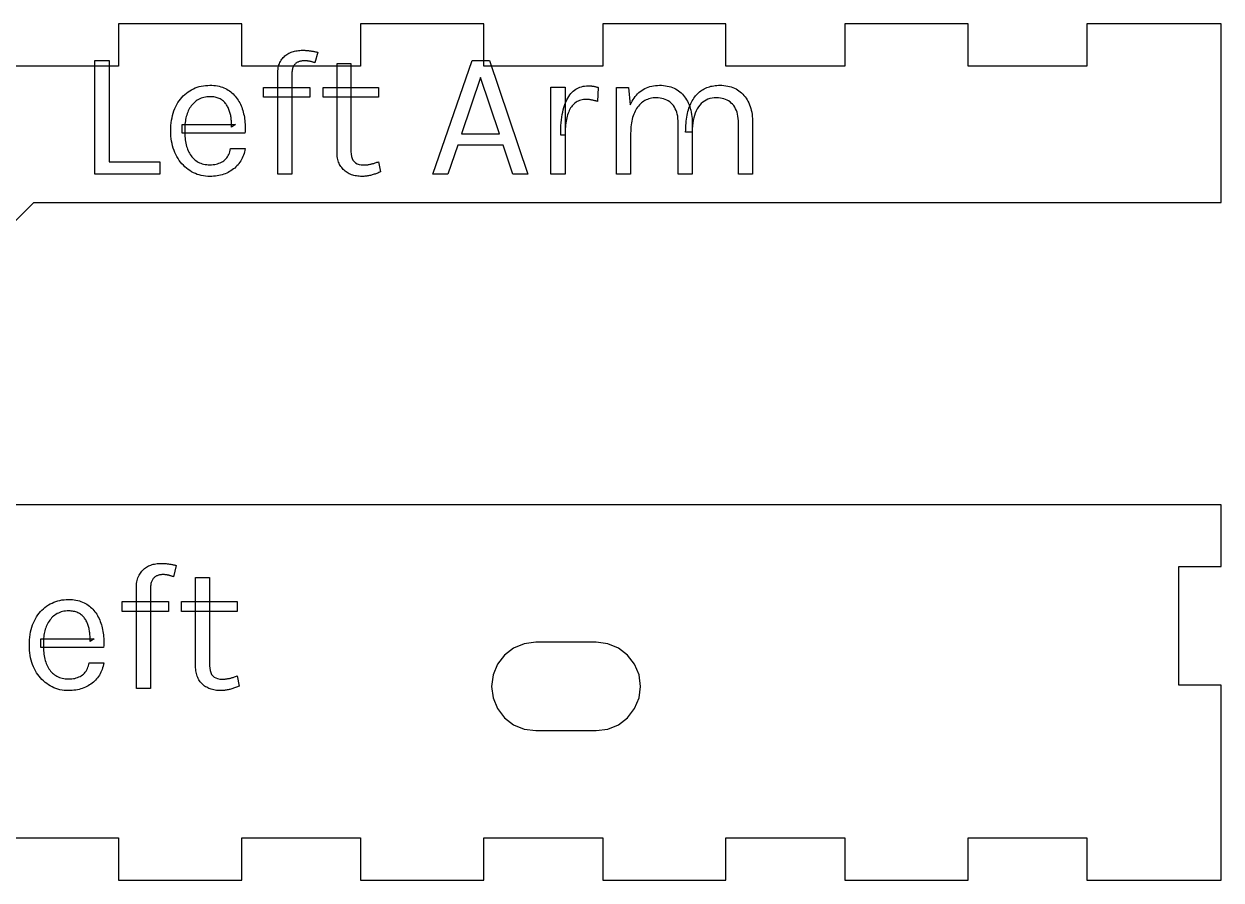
# Model space of a CAD drawing. Header units: millimetres. Extents: x 0 to 281, y 0 to 211.
# Drawn here: x 136.1 to 215.2, y 154.2 to 210.8 of the extents above; entities that cross this region are included whole.
import ezdxf

# ---------------------------------------------------------------- set-up
doc = ezdxf.new("R2010")
doc.units = ezdxf.units.MM
doc.layers.add('CUT', color=1, linetype='Continuous')
doc.layers.add('ENGRAVE', color=5, linetype='Continuous')

msp = doc.modelspace()

# ---------------------------------------------------------------- linework, layer by layer
at = {"layer": 'CUT'}
for p, q in [((150.475, 210.788), (142.325, 210.788)), ((142.325, 210.788), (142.325, 207.988)), ((150.475, 207.988), (150.475, 210.788)), ((166.475, 210.788), (158.325, 210.788)), ((158.325, 210.788), (158.325, 207.988)), ((166.475, 207.988), (166.475, 210.788)), ((182.475, 210.788), (174.325, 210.788)), ((174.325, 210.788), (174.325, 207.988)), ((182.475, 207.988), (182.475, 210.788)), ((198.475, 210.788), (190.325, 210.788)), ((190.325, 210.788), (190.325, 207.988)), ((198.475, 207.988), (198.475, 210.788)), ((212.4, 210.788), (206.325, 210.788)), ((206.325, 210.788), (206.325, 207.988)), ((215.2, 210.788), (212.4, 210.788)), ((215.2, 201.988), (215.2, 210.788)), ((142.325, 207.988), (134.475, 207.988)), ((158.325, 207.988), (150.475, 207.988)), ((174.325, 207.988), (166.475, 207.988)), ((190.325, 207.988), (182.475, 207.988)), ((206.325, 207.988), (198.475, 207.988)), ((215.2, 198.988), (215.2, 201.988)), ((123.291, 185.564), (136.713, 198.988)), ((136.713, 198.988), (215.2, 198.988)), ((212.4, 179), (112.4, 179)), ((215.2, 179), (212.4, 179)), ((215.2, 174.925), (215.2, 179)), ((212.4, 167.075), (212.4, 174.925)), ((212.4, 174.925), (215.2, 174.925)), ((215.2, 167.075), (212.4, 167.075)), ((215.2, 157), (215.2, 167.075)), ((134.475, 157), (142.325, 157)), ((142.325, 157), (142.325, 154.2)), ((150.475, 154.2), (150.475, 157)), ((150.475, 157), (158.325, 157)), ((158.325, 157), (158.325, 154.2)), ((166.475, 154.2), (166.475, 157)), ((166.475, 157), (174.325, 157)), ((174.325, 157), (174.325, 154.2)), ((182.475, 154.2), (182.475, 157)), ((182.475, 157), (190.325, 157)), ((190.325, 157), (190.325, 154.2)), ((198.475, 154.2), (198.475, 157)), ((198.475, 157), (206.325, 157)), ((206.325, 157), (206.325, 154.2)), ((215.2, 154.2), (215.2, 157)), ((142.325, 154.2), (150.475, 154.2)), ((158.325, 154.2), (166.475, 154.2)), ((174.325, 154.2), (182.475, 154.2)), ((190.325, 154.2), (198.475, 154.2)), ((206.325, 154.2), (212.4, 154.2)), ((212.4, 154.2), (215.2, 154.2))]:
    msp.add_line(p, q, dxfattribs=at)
msp.add_lwpolyline([(173.895, 164.075), (174.657, 164.175), (175.362, 164.467), (175.968, 164.932), (176.433, 165.538), (176.725, 166.243), (176.824, 167), (176.725, 167.757), (176.433, 168.462), (175.968, 169.068), (175.362, 169.533), (174.657, 169.825), (173.895, 169.925), (169.905, 169.925), (169.143, 169.825), (168.438, 169.533), (167.832, 169.068), (167.367, 168.462), (167.075, 167.757), (166.976, 167), (167.075, 166.243), (167.367, 165.538), (167.832, 164.932), (168.438, 164.467), (169.143, 164.175), (169.905, 164.075)], close=True, dxfattribs=at)
at = {"layer": 'ENGRAVE'}
for p, q in [((153.652, 208.884), (153.727, 208.915)), ((153.727, 208.915), (153.803, 208.942)), ((153.803, 208.942), (153.881, 208.967)), ((153.881, 208.967), (153.961, 208.988)), ((153.961, 208.988), (154.043, 209.005)), ((154.043, 209.005), (154.126, 209.02)), ((154.126, 209.02), (154.211, 209.031)), ((154.211, 209.031), (154.298, 209.04)), ((154.298, 209.04), (154.387, 209.045)), ((154.387, 209.045), (154.477, 209.046)), ((154.477, 209.046), (154.477, 209.046)), ((154.477, 209.046), (154.526, 209.045)), ((154.526, 209.045), (154.576, 209.045)), ((154.576, 209.045), (154.625, 209.044)), ((154.625, 209.044), (154.675, 209.041)), ((154.675, 209.041), (154.725, 209.038)), ((154.725, 209.038), (154.775, 209.034)), ((154.775, 209.034), (154.826, 209.03)), ((154.826, 209.03), (154.876, 209.025)), ((154.876, 209.025), (154.927, 209.019)), ((154.927, 209.019), (154.978, 209.013)), ((154.978, 209.013), (155.029, 209.005)), ((155.029, 209.005), (155.08, 208.998)), ((155.08, 208.998), (155.131, 208.989)), ((155.131, 208.989), (155.182, 208.98)), ((155.182, 208.98), (155.232, 208.971)), ((155.232, 208.971), (155.283, 208.961)), ((155.283, 208.961), (155.334, 208.949)), ((155.485, 208.912), (155.305, 208.218)), ((155.334, 208.949), (155.384, 208.937)), ((155.384, 208.937), (155.435, 208.925)), ((155.435, 208.925), (155.485, 208.912)), ((155.485, 208.912), (155.485, 208.912)), ((140.761, 208.363), (141.697, 208.363)), ((140.761, 200.854), (140.761, 208.363)), ((140.761, 208.363), (140.761, 208.363)), ((141.697, 208.363), (141.697, 201.67)), ((152.924, 208.08), (152.952, 208.162)), ((152.952, 208.162), (152.985, 208.239)), ((152.985, 208.239), (153.022, 208.313)), ((153.022, 208.313), (153.064, 208.383)), ((153.064, 208.383), (153.109, 208.449)), ((153.109, 208.449), (153.158, 208.511)), ((153.158, 208.511), (153.209, 208.57)), ((153.209, 208.57), (153.263, 208.625)), ((153.263, 208.625), (153.321, 208.678)), ((153.321, 208.678), (153.381, 208.725)), ((153.381, 208.725), (153.444, 208.77)), ((153.444, 208.77), (153.51, 208.812)), ((153.51, 208.812), (153.58, 208.849)), ((153.58, 208.849), (153.652, 208.884)), ((153.989, 208.133), (153.96, 208.102)), ((154.018, 208.162), (153.989, 208.133)), ((154.049, 208.188), (154.018, 208.162)), ((154.082, 208.212), (154.049, 208.188)), ((154.116, 208.233), (154.082, 208.212)), ((154.151, 208.253), (154.116, 208.233)), ((154.187, 208.27), (154.151, 208.253)), ((154.225, 208.285), (154.187, 208.27)), ((154.263, 208.298), (154.225, 208.285)), ((154.302, 208.309), (154.263, 208.298)), ((154.34, 208.319), (154.302, 208.309)), ((154.379, 208.328), (154.34, 208.319)), ((154.417, 208.335), (154.379, 208.328)), ((154.455, 208.341), (154.417, 208.335)), ((154.494, 208.345), (154.455, 208.341)), ((154.532, 208.349), (154.494, 208.345)), ((154.571, 208.351), (154.532, 208.349)), ((154.609, 208.352), (154.571, 208.351)), ((154.642, 208.351), (154.609, 208.352)), ((154.609, 208.352), (154.609, 208.352)), ((154.674, 208.35), (154.642, 208.351)), ((154.708, 208.349), (154.674, 208.35)), ((154.741, 208.346), (154.708, 208.349)), ((154.775, 208.344), (154.741, 208.346)), ((154.809, 208.34), (154.775, 208.344)), ((154.843, 208.335), (154.809, 208.34)), ((154.878, 208.331), (154.843, 208.335)), ((154.913, 208.325), (154.878, 208.331)), ((154.948, 208.318), (154.913, 208.325)), ((154.983, 208.311), (154.948, 208.318)), ((155.019, 208.303), (154.983, 208.311)), ((155.054, 208.295), (155.019, 208.303)), ((155.09, 208.286), (155.054, 208.295)), ((155.126, 208.276), (155.09, 208.286)), ((155.161, 208.266), (155.126, 208.276)), ((155.197, 208.255), (155.161, 208.266)), ((155.233, 208.243), (155.197, 208.255)), ((155.269, 208.231), (155.233, 208.243)), ((155.305, 208.218), (155.269, 208.231)), ((156.763, 202.33), (156.763, 208.173)), ((156.763, 208.173), (157.687, 208.173)), ((157.687, 208.173), (157.687, 202.354)), ((163.105, 200.854), (165.697, 208.363)), ((165.697, 208.363), (166.837, 208.363)), ((166.837, 208.363), (169.369, 200.854)), ((152.845, 207.478), (152.847, 207.59)), ((152.845, 200.854), (152.845, 207.478)), ((152.847, 207.59), (152.854, 207.698)), ((152.854, 207.698), (152.865, 207.801)), ((152.865, 207.801), (152.88, 207.901)), ((152.88, 207.901), (152.9, 207.995)), ((152.9, 207.995), (152.924, 208.08)), ((153.782, 207.539), (153.781, 207.466)), ((153.781, 207.466), (153.781, 207.466)), ((153.781, 207.466), (153.781, 200.854)), ((153.786, 207.608), (153.782, 207.539)), ((153.792, 207.673), (153.786, 207.608)), ((153.801, 207.736), (153.792, 207.673)), ((153.812, 207.794), (153.801, 207.736)), ((153.826, 207.85), (153.812, 207.794)), ((153.843, 207.901), (153.826, 207.85)), ((153.862, 207.95), (153.843, 207.901)), ((153.883, 207.995), (153.862, 207.95)), ((153.907, 208.033), (153.883, 207.995)), ((153.933, 208.068), (153.907, 208.033)), ((153.96, 208.102), (153.933, 208.068)), ((147.269, 206.502), (147.394, 206.556)), ((147.394, 206.556), (147.522, 206.603)), ((147.522, 206.603), (147.654, 206.643)), ((147.654, 206.643), (147.789, 206.676)), ((147.789, 206.676), (147.928, 206.701)), ((147.928, 206.701), (148.07, 206.719)), ((148.07, 206.719), (148.215, 206.73)), ((148.215, 206.73), (148.363, 206.734)), ((148.363, 206.734), (148.363, 206.734)), ((148.363, 206.734), (148.492, 206.731)), ((148.492, 206.731), (148.617, 206.723)), ((148.617, 206.723), (148.738, 206.71)), ((148.738, 206.71), (148.855, 206.692)), ((148.855, 206.692), (148.969, 206.668)), ((148.969, 206.668), (149.079, 206.639)), ((149.079, 206.639), (149.185, 206.604)), ((149.185, 206.604), (149.287, 206.565)), ((149.287, 206.565), (149.385, 206.52)), ((151.909, 205.942), (151.909, 206.59)), ((151.909, 206.59), (154.969, 206.59)), ((154.969, 206.59), (154.969, 205.942)), ((155.839, 205.942), (155.839, 206.59)), ((155.839, 206.59), (159.499, 206.59)), ((159.499, 206.59), (159.499, 205.942)), ((166.249, 207.25), (164.989, 203.518)), ((167.509, 203.518), (166.249, 207.25)), ((166.249, 207.25), (166.249, 207.25)), ((170.899, 200.854), (170.899, 206.602)), ((170.899, 206.602), (171.835, 206.602)), ((171.835, 206.602), (171.835, 200.854)), ((172.631, 206.523), (172.724, 206.569)), ((172.724, 206.569), (172.821, 206.609)), ((172.821, 206.609), (172.922, 206.641)), ((172.922, 206.641), (173.026, 206.666)), ((173.026, 206.666), (173.133, 206.684)), ((173.133, 206.684), (173.244, 206.694)), ((173.244, 206.694), (173.359, 206.698)), ((173.359, 206.698), (173.359, 206.698)), ((173.359, 206.698), (173.397, 206.698)), ((173.397, 206.698), (173.434, 206.697)), ((173.434, 206.697), (173.471, 206.695)), ((173.471, 206.695), (173.507, 206.694)), ((173.507, 206.694), (173.543, 206.691)), ((173.543, 206.691), (173.578, 206.688)), ((173.578, 206.688), (173.612, 206.685)), ((173.612, 206.685), (173.645, 206.681)), ((173.645, 206.681), (173.678, 206.676)), ((173.678, 206.676), (173.71, 206.671)), ((173.71, 206.671), (173.742, 206.665)), ((173.742, 206.665), (173.774, 206.659)), ((173.774, 206.659), (173.806, 206.652)), ((173.806, 206.652), (173.838, 206.645)), ((173.838, 206.645), (173.87, 206.637)), ((173.87, 206.637), (173.902, 206.629)), ((173.902, 206.629), (173.934, 206.62)), ((173.934, 206.62), (173.966, 206.61)), ((173.966, 206.61), (173.999, 206.6)), ((174.031, 206.59), (173.971, 205.666)), ((173.999, 206.6), (174.031, 206.59)), ((174.031, 206.59), (174.031, 206.59)), ((175.237, 200.854), (175.237, 206.59)), ((175.237, 206.59), (176.041, 206.59)), ((176.041, 206.59), (176.149, 205.438)), ((177.111, 206.519), (177.219, 206.569)), ((177.219, 206.569), (177.33, 206.613)), ((177.33, 206.613), (177.446, 206.65)), ((177.446, 206.65), (177.565, 206.68)), ((177.565, 206.68), (177.688, 206.704)), ((177.688, 206.704), (177.815, 206.72)), ((177.815, 206.72), (177.946, 206.73)), ((177.946, 206.73), (178.081, 206.734)), ((178.081, 206.734), (178.081, 206.734)), ((178.081, 206.734), (178.215, 206.731)), ((178.215, 206.731), (178.344, 206.722)), ((178.344, 206.722), (178.47, 206.707)), ((178.47, 206.707), (178.592, 206.685)), ((178.592, 206.685), (178.71, 206.658)), ((178.71, 206.658), (178.824, 206.625)), ((178.824, 206.625), (178.935, 206.585)), ((178.935, 206.585), (179.041, 206.54)), ((179.041, 206.54), (179.143, 206.488)), ((181.04, 206.501), (181.123, 206.542)), ((181.123, 206.542), (181.208, 206.578)), ((181.208, 206.578), (181.296, 206.611)), ((181.296, 206.611), (181.385, 206.64)), ((181.385, 206.64), (181.477, 206.665)), ((181.477, 206.665), (181.572, 206.686)), ((181.572, 206.686), (181.668, 206.703)), ((181.668, 206.703), (181.767, 206.717)), ((181.767, 206.717), (181.868, 206.726)), ((181.868, 206.726), (181.971, 206.732)), ((181.971, 206.732), (182.077, 206.734)), ((182.077, 206.734), (182.077, 206.734)), ((182.077, 206.734), (182.211, 206.731)), ((182.211, 206.731), (182.34, 206.722)), ((182.34, 206.722), (182.466, 206.707)), ((182.466, 206.707), (182.588, 206.685)), ((182.588, 206.685), (182.706, 206.658)), ((182.706, 206.658), (182.82, 206.625)), ((182.82, 206.625), (182.931, 206.585)), ((182.931, 206.585), (183.037, 206.54)), ((183.037, 206.54), (183.139, 206.488)), ((146.331, 205.708), (146.416, 205.822)), ((146.416, 205.822), (146.505, 205.929)), ((146.505, 205.929), (146.6, 206.03)), ((146.6, 206.03), (146.699, 206.125)), ((146.699, 206.125), (146.804, 206.213)), ((146.804, 206.213), (146.913, 206.295)), ((146.913, 206.295), (147.028, 206.371)), ((147.028, 206.371), (147.147, 206.44)), ((147.147, 206.44), (147.269, 206.502)), ((147.527, 205.749), (147.451, 205.696)), ((147.607, 205.797), (147.527, 205.749)), ((147.69, 205.84), (147.607, 205.797)), ((147.777, 205.876), (147.69, 205.84)), ((147.868, 205.907), (147.777, 205.876)), ((147.962, 205.933), (147.868, 205.907)), ((148.06, 205.952), (147.962, 205.933)), ((148.161, 205.967), (148.06, 205.952)), ((148.266, 205.975), (148.161, 205.967)), ((148.375, 205.978), (148.266, 205.975)), ((148.461, 205.976), (148.375, 205.978)), ((148.375, 205.978), (148.375, 205.978)), ((148.544, 205.971), (148.461, 205.976)), ((148.624, 205.962), (148.544, 205.971)), ((148.7, 205.949), (148.624, 205.962)), ((148.774, 205.933), (148.7, 205.949)), ((148.844, 205.913), (148.774, 205.933)), ((148.912, 205.89), (148.844, 205.913)), ((148.976, 205.863), (148.912, 205.89)), ((149.037, 205.832), (148.976, 205.863)), ((149.095, 205.798), (149.037, 205.832)), ((149.15, 205.761), (149.095, 205.798)), ((149.203, 205.721), (149.15, 205.761)), ((149.385, 206.52), (149.479, 206.47)), ((149.479, 206.47), (149.57, 206.415)), ((149.57, 206.415), (149.657, 206.357)), ((149.657, 206.357), (149.74, 206.295)), ((149.74, 206.295), (149.82, 206.229)), ((149.82, 206.229), (149.896, 206.159)), ((149.896, 206.159), (149.969, 206.086)), ((149.969, 206.086), (150.038, 206.009)), ((150.038, 206.009), (150.103, 205.928)), ((150.103, 205.928), (150.165, 205.844)), ((150.165, 205.844), (150.223, 205.756)), ((150.223, 205.756), (150.278, 205.665)), ((154.969, 205.942), (151.909, 205.942)), ((154.969, 205.942), (154.969, 205.942)), ((159.499, 205.942), (155.839, 205.942)), ((159.499, 205.942), (159.499, 205.942)), ((171.901, 205.662), (171.956, 205.781)), ((171.956, 205.781), (172.016, 205.892)), ((172.016, 205.892), (172.079, 205.997)), ((172.079, 205.997), (172.147, 206.094)), ((172.147, 206.094), (172.218, 206.183)), ((172.218, 206.183), (172.293, 206.266)), ((172.293, 206.266), (172.372, 206.341)), ((172.372, 206.341), (172.455, 206.409)), ((172.455, 206.409), (172.541, 206.469)), ((172.541, 206.469), (172.631, 206.523)), ((172.875, 205.751), (172.791, 205.725)), ((172.963, 205.772), (172.875, 205.751)), ((173.055, 205.786), (172.963, 205.772)), ((173.151, 205.795), (173.055, 205.786)), ((173.251, 205.798), (173.151, 205.795)), ((173.283, 205.797), (173.251, 205.798)), ((173.251, 205.798), (173.251, 205.798)), ((173.315, 205.796), (173.283, 205.797)), ((173.348, 205.794), (173.315, 205.796)), ((173.383, 205.792), (173.348, 205.794)), ((173.418, 205.788), (173.383, 205.792)), ((173.453, 205.784), (173.418, 205.788)), ((173.49, 205.779), (173.453, 205.784)), ((173.527, 205.773), (173.49, 205.779)), ((173.566, 205.766), (173.527, 205.773)), ((173.605, 205.759), (173.566, 205.766)), ((173.644, 205.751), (173.605, 205.759)), ((173.683, 205.743), (173.644, 205.751)), ((176.266, 205.676), (176.331, 205.786)), ((176.331, 205.786), (176.4, 205.891)), ((176.4, 205.891), (176.474, 205.99)), ((176.474, 205.99), (176.552, 206.083)), ((176.552, 206.083), (176.634, 206.17)), ((176.634, 206.17), (176.721, 206.252)), ((176.721, 206.252), (176.812, 206.328)), ((176.812, 206.328), (176.908, 206.398)), ((176.908, 206.398), (177.008, 206.462)), ((177.008, 206.462), (177.111, 206.519)), ((177.198, 205.768), (177.116, 205.725)), ((177.283, 205.804), (177.198, 205.768)), ((177.371, 205.835), (177.283, 205.804)), ((177.462, 205.861), (177.371, 205.835)), ((177.556, 205.88), (177.462, 205.861)), ((177.652, 205.895), (177.556, 205.88)), ((177.751, 205.903), (177.652, 205.895)), ((177.853, 205.906), (177.751, 205.903)), ((177.986, 205.902), (177.853, 205.906)), ((177.853, 205.906), (177.853, 205.906)), ((178.113, 205.889), (177.986, 205.902)), ((178.234, 205.867), (178.113, 205.889)), ((178.35, 205.837), (178.234, 205.867)), ((178.46, 205.799), (178.35, 205.837)), ((178.564, 205.751), (178.46, 205.799)), ((178.663, 205.696), (178.564, 205.751)), ((179.143, 206.488), (179.242, 206.431)), ((179.242, 206.431), (179.336, 206.368)), ((179.336, 206.368), (179.426, 206.299)), ((179.426, 206.299), (179.512, 206.226)), ((179.512, 206.226), (179.592, 206.147)), ((179.592, 206.147), (179.669, 206.063)), ((179.669, 206.063), (179.741, 205.973)), ((179.741, 205.973), (179.808, 205.879)), ((179.808, 205.879), (179.871, 205.779)), ((179.871, 205.779), (179.929, 205.674)), ((180.245, 205.713), (180.297, 205.8)), ((180.297, 205.8), (180.352, 205.883)), ((180.352, 205.883), (180.409, 205.963)), ((180.409, 205.963), (180.469, 206.038)), ((180.469, 206.038), (180.532, 206.11)), ((180.532, 206.11), (180.597, 206.177)), ((180.597, 206.177), (180.664, 206.241)), ((180.664, 206.241), (180.734, 206.301)), ((180.734, 206.301), (180.807, 206.357)), ((180.807, 206.357), (180.882, 206.409)), ((180.882, 206.409), (180.96, 206.457)), ((180.96, 206.457), (181.04, 206.501)), ((181.161, 205.755), (181.045, 205.689)), ((181.284, 205.809), (181.161, 205.755)), ((181.414, 205.852), (181.284, 205.809)), ((181.552, 205.882), (181.414, 205.852)), ((181.697, 205.9), (181.552, 205.882)), ((181.849, 205.906), (181.697, 205.9)), ((181.979, 205.902), (181.849, 205.906)), ((181.849, 205.906), (181.849, 205.906)), ((182.104, 205.889), (181.979, 205.902)), ((182.224, 205.867), (182.104, 205.889)), ((182.338, 205.837), (182.224, 205.867)), ((182.447, 205.799), (182.338, 205.837)), ((182.55, 205.751), (182.447, 205.799)), ((182.648, 205.696), (182.55, 205.751)), ((183.139, 206.488), (183.238, 206.431)), ((183.238, 206.431), (183.332, 206.368)), ((183.332, 206.368), (183.422, 206.299)), ((183.422, 206.299), (183.508, 206.226)), ((183.508, 206.226), (183.588, 206.147)), ((183.588, 206.147), (183.665, 206.063)), ((183.665, 206.063), (183.737, 205.973)), ((183.737, 205.973), (183.804, 205.879)), ((183.804, 205.879), (183.867, 205.779)), ((183.867, 205.779), (183.925, 205.674)), ((145.936, 204.899), (145.986, 205.048)), ((145.986, 205.048), (146.043, 205.192)), ((146.043, 205.192), (146.107, 205.33)), ((146.107, 205.33), (146.177, 205.462)), ((146.177, 205.462), (146.251, 205.588)), ((146.251, 205.588), (146.331, 205.708)), ((146.893, 204.955), (146.858, 204.862)), ((146.932, 205.045), (146.893, 204.955)), ((146.975, 205.131), (146.932, 205.045)), ((147.021, 205.214), (146.975, 205.131)), ((147.072, 205.294), (147.021, 205.214)), ((147.126, 205.37), (147.072, 205.294)), ((147.183, 205.442), (147.126, 205.37)), ((147.245, 205.511), (147.183, 205.442)), ((147.31, 205.576), (147.245, 205.511)), ((147.378, 205.638), (147.31, 205.576)), ((147.451, 205.696), (147.378, 205.638)), ((149.253, 205.679), (149.203, 205.721)), ((149.3, 205.635), (149.253, 205.679)), ((149.345, 205.589), (149.3, 205.635)), ((149.388, 205.54), (149.345, 205.589)), ((149.428, 205.489), (149.388, 205.54)), ((149.466, 205.435), (149.428, 205.489)), ((149.501, 205.379), (149.466, 205.435)), ((149.533, 205.321), (149.501, 205.379)), ((149.563, 205.261), (149.533, 205.321)), ((149.591, 205.2), (149.563, 205.261)), ((149.618, 205.138), (149.591, 205.2)), ((149.642, 205.074), (149.618, 205.138)), ((149.664, 205.01), (149.642, 205.074)), ((149.685, 204.944), (149.664, 205.01)), ((150.278, 205.665), (150.329, 205.571)), ((150.329, 205.571), (150.377, 205.475)), ((150.377, 205.475), (150.421, 205.377)), ((150.421, 205.377), (150.462, 205.277)), ((150.462, 205.277), (150.5, 205.174)), ((150.5, 205.174), (150.534, 205.069)), ((150.534, 205.069), (150.565, 204.961)), ((150.565, 204.961), (150.592, 204.851)), ((171.65, 204.794), (171.681, 204.957)), ((171.681, 204.957), (171.717, 205.113)), ((171.717, 205.113), (171.757, 205.261)), ((171.757, 205.261), (171.801, 205.402)), ((171.801, 205.402), (171.849, 205.535)), ((171.849, 205.535), (171.901, 205.662)), ((172.076, 204.983), (172.039, 204.89)), ((172.116, 205.072), (172.076, 204.983)), ((172.16, 205.157), (172.116, 205.072)), ((172.207, 205.236), (172.16, 205.157)), ((172.257, 205.311), (172.207, 205.236)), ((172.311, 205.381), (172.257, 205.311)), ((172.368, 205.446), (172.311, 205.381)), ((172.429, 205.507), (172.368, 205.446)), ((172.493, 205.562), (172.429, 205.507)), ((172.562, 205.612), (172.493, 205.562)), ((172.634, 205.655), (172.562, 205.612)), ((172.71, 205.693), (172.634, 205.655)), ((172.791, 205.725), (172.71, 205.693)), ((173.721, 205.734), (173.683, 205.743)), ((173.759, 205.725), (173.721, 205.734)), ((173.795, 205.716), (173.759, 205.725)), ((173.832, 205.707), (173.795, 205.716)), ((173.868, 205.697), (173.832, 205.707)), ((173.903, 205.687), (173.868, 205.697)), ((173.937, 205.676), (173.903, 205.687)), ((173.971, 205.666), (173.937, 205.676)), ((176.149, 205.438), (176.205, 205.56)), ((176.205, 205.56), (176.266, 205.676)), ((176.466, 205.017), (176.42, 204.919)), ((176.515, 205.11), (176.466, 205.017)), ((176.568, 205.198), (176.515, 205.11)), ((176.625, 205.281), (176.568, 205.198)), ((176.684, 205.359), (176.625, 205.281)), ((176.748, 205.433), (176.684, 205.359)), ((176.815, 205.501), (176.748, 205.433)), ((176.885, 205.565), (176.815, 205.501)), ((176.959, 205.624), (176.885, 205.565)), ((177.036, 205.677), (176.959, 205.624)), ((177.116, 205.725), (177.036, 205.677)), ((178.755, 205.631), (178.663, 205.696)), ((178.843, 205.558), (178.755, 205.631)), ((178.924, 205.477), (178.843, 205.558)), ((178.999, 205.387), (178.924, 205.477)), ((179.065, 205.29), (178.999, 205.387)), ((179.124, 205.184), (179.065, 205.29)), ((179.176, 205.071), (179.124, 205.184)), ((179.219, 204.95), (179.176, 205.071)), ((179.929, 205.674), (179.983, 205.564)), ((179.933, 204.876), (179.962, 204.994)), ((179.962, 204.994), (179.994, 205.108)), ((179.983, 205.564), (180.032, 205.449)), ((179.994, 205.108), (180.029, 205.219)), ((180.029, 205.219), (180.066, 205.325)), ((180.032, 205.449), (180.076, 205.33)), ((180.066, 205.325), (180.107, 205.428)), ((180.076, 205.33), (180.115, 205.207)), ((180.107, 205.428), (180.15, 205.527)), ((180.115, 205.207), (180.148, 205.079)), ((180.148, 205.079), (180.176, 204.947)), ((180.15, 205.527), (180.196, 205.622)), ((180.196, 205.622), (180.245, 205.713)), ((180.506, 205.043), (180.444, 204.9)), ((180.576, 205.178), (180.506, 205.043)), ((180.655, 205.303), (180.576, 205.178)), ((180.741, 205.417), (180.655, 205.303)), ((180.835, 205.52), (180.741, 205.417)), ((180.936, 205.61), (180.835, 205.52)), ((181.045, 205.689), (180.936, 205.61)), ((182.74, 205.631), (182.648, 205.696)), ((182.827, 205.558), (182.74, 205.631)), ((182.908, 205.477), (182.827, 205.558)), ((182.983, 205.387), (182.908, 205.477)), ((183.049, 205.29), (182.983, 205.387)), ((183.108, 205.184), (183.049, 205.29)), ((183.16, 205.071), (183.108, 205.184)), ((183.203, 204.95), (183.16, 205.071)), ((183.925, 205.674), (183.979, 205.564)), ((183.979, 205.564), (184.028, 205.449)), ((184.028, 205.449), (184.072, 205.33)), ((184.072, 205.33), (184.111, 205.207)), ((184.111, 205.207), (184.144, 205.079)), ((184.144, 205.079), (184.173, 204.947)), ((145.784, 204.076), (145.801, 204.251)), ((145.801, 204.251), (145.825, 204.421)), ((145.825, 204.421), (145.855, 204.586)), ((145.855, 204.586), (145.892, 204.745)), ((145.892, 204.745), (145.936, 204.899)), ((146.714, 204.172), (146.709, 204.068)), ((146.724, 204.275), (146.714, 204.172)), ((146.737, 204.377), (146.724, 204.275)), ((146.753, 204.477), (146.737, 204.377)), ((146.774, 204.576), (146.753, 204.477)), ((146.798, 204.673), (146.774, 204.576)), ((146.826, 204.768), (146.798, 204.673)), ((146.858, 204.862), (146.826, 204.768)), ((149.703, 204.877), (149.685, 204.944)), ((149.719, 204.809), (149.703, 204.877)), ((149.734, 204.74), (149.719, 204.809)), ((149.746, 204.67), (149.734, 204.74)), ((149.757, 204.599), (149.746, 204.67)), ((149.766, 204.528), (149.757, 204.599)), ((149.773, 204.457), (149.766, 204.528)), ((149.78, 204.387), (149.773, 204.457)), ((149.784, 204.316), (149.78, 204.387)), ((149.787, 204.245), (149.784, 204.316)), ((149.789, 204.174), (149.787, 204.245)), ((149.789, 204.103), (149.789, 204.174)), ((150.592, 204.851), (150.616, 204.739)), ((150.616, 204.739), (150.637, 204.625)), ((150.637, 204.625), (150.654, 204.51)), ((150.654, 204.51), (150.668, 204.395)), ((150.668, 204.395), (150.679, 204.279)), ((150.679, 204.279), (150.687, 204.162)), ((150.687, 204.162), (150.692, 204.044)), ((171.566, 204.068), (171.581, 204.26)), ((171.581, 204.26), (171.6, 204.446)), ((171.6, 204.446), (171.623, 204.623)), ((171.623, 204.623), (171.65, 204.794)), ((171.886, 204.236), (171.87, 204.113)), ((171.904, 204.354), (171.886, 204.236)), ((171.925, 204.469), (171.904, 204.354)), ((171.949, 204.58), (171.925, 204.469)), ((171.976, 204.688), (171.949, 204.58)), ((172.006, 204.791), (171.976, 204.688)), ((172.039, 204.89), (172.006, 204.791)), ((176.224, 204.242), (176.206, 204.114)), ((176.246, 204.365), (176.224, 204.242)), ((176.273, 204.484), (176.246, 204.365)), ((176.304, 204.599), (176.273, 204.484)), ((176.338, 204.71), (176.304, 204.599)), ((176.377, 204.817), (176.338, 204.71)), ((176.42, 204.919), (176.377, 204.817)), ((179.254, 204.821), (179.219, 204.95)), ((179.282, 204.684), (179.254, 204.821)), ((179.301, 204.539), (179.282, 204.684)), ((179.313, 204.386), (179.301, 204.539)), ((179.317, 204.226), (179.313, 204.386)), ((179.317, 200.854), (179.317, 204.226)), ((179.823, 204.085), (179.833, 204.226)), ((179.833, 204.226), (179.847, 204.364)), ((179.847, 204.364), (179.864, 204.498)), ((179.864, 204.498), (179.884, 204.627)), ((179.884, 204.627), (179.907, 204.753)), ((179.907, 204.753), (179.933, 204.876)), ((180.176, 204.947), (180.2, 204.811)), ((180.2, 204.811), (180.218, 204.671)), ((180.218, 204.671), (180.231, 204.527)), ((180.231, 204.527), (180.238, 204.379)), ((180.238, 204.379), (180.241, 204.226)), ((180.241, 204.226), (180.241, 204.226)), ((180.241, 204.226), (180.241, 200.854)), ((180.278, 204.234), (180.258, 204.044)), ((180.307, 204.414), (180.278, 204.234)), ((180.345, 204.585), (180.307, 204.414)), ((180.39, 204.747), (180.345, 204.585)), ((180.444, 204.9), (180.39, 204.747)), ((183.238, 204.821), (183.203, 204.95)), ((183.266, 204.684), (183.238, 204.821)), ((183.285, 204.539), (183.266, 204.684)), ((183.297, 204.386), (183.285, 204.539)), ((183.301, 204.226), (183.297, 204.386)), ((183.301, 200.854), (183.301, 204.226)), ((184.173, 204.947), (184.196, 204.811)), ((184.196, 204.811), (184.214, 204.671)), ((184.214, 204.671), (184.227, 204.527)), ((184.227, 204.527), (184.234, 204.379)), ((184.234, 204.379), (184.237, 204.226)), ((184.237, 204.226), (184.237, 204.226)), ((184.237, 204.226), (184.237, 200.854)), ((145.771, 203.71), (145.774, 203.896)), ((145.774, 203.535), (145.771, 203.71)), ((145.771, 203.71), (145.771, 203.71)), ((145.774, 203.896), (145.784, 204.076)), ((145.785, 203.365), (145.774, 203.535)), ((146.527, 203.566), (146.527, 204.142)), ((146.527, 204.142), (150.061, 204.142)), ((150.679, 203.566), (146.527, 203.566)), ((146.709, 204.068), (146.707, 203.962)), ((146.707, 203.962), (146.707, 203.962)), ((146.707, 203.962), (146.707, 203.578)), ((146.707, 203.578), (146.709, 203.459)), ((146.709, 203.459), (146.714, 203.343)), ((150.061, 204.142), (149.785, 203.962)), ((149.785, 203.962), (149.788, 204.033)), ((149.788, 204.033), (149.789, 204.103)), ((150.687, 203.687), (150.679, 203.566)), ((150.679, 203.566), (150.679, 203.566)), ((150.692, 203.807), (150.687, 203.687)), ((150.692, 204.044), (150.693, 203.926)), ((150.693, 203.926), (150.692, 203.807)), ((164.989, 203.518), (167.509, 203.518)), ((171.547, 203.446), (171.549, 203.661)), ((171.835, 203.446), (171.547, 203.446)), ((171.549, 203.661), (171.555, 203.868)), ((171.555, 203.868), (171.566, 204.068)), ((171.836, 203.587), (171.835, 203.446)), ((171.835, 203.446), (171.835, 203.446)), ((171.835, 203.446), (171.835, 203.446)), ((171.841, 203.724), (171.836, 203.587)), ((171.848, 203.858), (171.841, 203.724)), ((171.858, 203.987), (171.848, 203.858)), ((171.87, 204.113), (171.858, 203.987)), ((176.175, 203.709), (176.173, 203.566)), ((176.173, 203.566), (176.173, 203.566)), ((176.173, 203.566), (176.173, 200.854)), ((176.181, 203.848), (176.175, 203.709)), ((176.191, 203.983), (176.181, 203.848)), ((176.206, 204.114), (176.191, 203.983)), ((179.809, 203.638), (179.811, 203.791)), ((180.241, 203.638), (179.809, 203.638)), ((179.811, 203.791), (179.815, 203.94)), ((179.815, 203.94), (179.823, 204.085)), ((180.245, 203.846), (180.241, 203.638)), ((180.241, 203.638), (180.241, 203.638)), ((180.258, 204.044), (180.245, 203.846)), ((145.802, 203.199), (145.785, 203.365)), ((145.825, 203.037), (145.802, 203.199)), ((145.856, 202.879), (145.825, 203.037)), ((145.893, 202.725), (145.856, 202.879)), ((145.937, 202.575), (145.893, 202.725)), ((146.714, 203.343), (146.723, 203.229)), ((146.723, 203.229), (146.736, 203.118)), ((146.736, 203.118), (146.753, 203.009)), ((146.753, 203.009), (146.773, 202.903)), ((146.773, 202.903), (146.797, 202.8)), ((146.797, 202.8), (146.824, 202.698)), ((146.824, 202.698), (146.855, 202.6)), ((146.855, 202.6), (146.89, 202.504)), ((164.749, 202.786), (164.089, 200.854)), ((167.749, 202.786), (164.749, 202.786)), ((168.385, 200.854), (167.749, 202.786)), ((145.988, 202.429), (145.937, 202.575)), ((146.046, 202.287), (145.988, 202.429)), ((146.11, 202.15), (146.046, 202.287)), ((146.18, 202.017), (146.11, 202.15)), ((146.255, 201.891), (146.18, 202.017)), ((146.336, 201.77), (146.255, 201.891)), ((146.89, 202.504), (146.928, 202.411)), ((146.928, 202.411), (146.971, 202.322)), ((146.971, 202.322), (147.016, 202.237)), ((147.016, 202.237), (147.066, 202.156)), ((147.066, 202.156), (147.119, 202.079)), ((147.119, 202.079), (147.175, 202.006)), ((147.175, 202.006), (147.236, 201.937)), ((147.236, 201.937), (147.3, 201.872)), ((147.3, 201.872), (147.368, 201.811)), ((147.368, 201.811), (147.439, 201.754)), ((149.281, 201.748), (149.35, 201.804)), ((149.35, 201.804), (149.414, 201.866)), ((149.414, 201.866), (149.472, 201.933)), ((149.472, 201.933), (149.524, 202.005)), ((149.524, 202.005), (149.571, 202.082)), ((149.571, 202.082), (149.611, 202.165)), ((149.611, 202.165), (149.647, 202.252)), ((149.647, 202.252), (149.677, 202.345)), ((149.677, 202.345), (149.701, 202.443)), ((149.701, 202.443), (149.719, 202.546)), ((149.719, 202.546), (149.719, 202.546)), ((149.719, 202.546), (150.691, 202.546)), ((150.453, 201.826), (150.401, 201.736)), ((150.501, 201.919), (150.453, 201.826)), ((150.544, 202.016), (150.501, 201.919)), ((150.583, 202.115), (150.544, 202.016)), ((150.616, 202.218), (150.583, 202.115)), ((150.646, 202.324), (150.616, 202.218)), ((150.671, 202.433), (150.646, 202.324)), ((150.691, 202.546), (150.671, 202.433)), ((156.765, 202.224), (156.763, 202.33)), ((156.763, 202.33), (156.763, 202.33)), ((156.772, 202.121), (156.765, 202.224)), ((156.782, 202.022), (156.772, 202.121)), ((156.798, 201.927), (156.782, 202.022)), ((156.817, 201.835), (156.798, 201.927)), ((156.841, 201.747), (156.817, 201.835)), ((157.687, 202.354), (157.695, 202.185)), ((157.695, 202.185), (157.72, 202.034)), ((157.72, 202.034), (157.762, 201.901)), ((157.762, 201.901), (157.819, 201.786)), ((141.697, 201.67), (145.057, 201.67)), ((145.057, 201.67), (145.057, 200.854)), ((146.421, 201.655), (146.336, 201.77)), ((146.511, 201.546), (146.421, 201.655)), ((146.605, 201.443), (146.511, 201.546)), ((146.705, 201.346), (146.605, 201.443)), ((146.81, 201.255), (146.705, 201.346)), ((146.919, 201.17), (146.81, 201.255)), ((147.034, 201.091), (146.919, 201.17)), ((147.153, 201.018), (147.034, 201.091)), ((147.274, 200.954), (147.153, 201.018)), ((147.439, 201.754), (147.514, 201.701)), ((147.514, 201.701), (147.593, 201.654)), ((147.593, 201.654), (147.676, 201.613)), ((147.676, 201.613), (147.763, 201.577)), ((147.763, 201.577), (147.853, 201.547)), ((147.853, 201.547), (147.947, 201.522)), ((147.947, 201.522), (148.045, 201.503)), ((148.045, 201.503), (148.147, 201.489)), ((148.147, 201.489), (148.253, 201.481)), ((148.253, 201.481), (148.363, 201.478)), ((148.363, 201.478), (148.473, 201.481)), ((148.363, 201.478), (148.363, 201.478)), ((148.473, 201.481), (148.578, 201.489)), ((148.578, 201.489), (148.68, 201.502)), ((148.68, 201.502), (148.778, 201.521)), ((148.778, 201.521), (148.871, 201.545)), ((148.871, 201.545), (148.961, 201.575)), ((148.961, 201.575), (149.047, 201.61)), ((149.047, 201.61), (149.129, 201.651)), ((149.129, 201.651), (149.207, 201.697)), ((149.207, 201.697), (149.281, 201.748)), ((149.663, 201.028), (149.57, 200.978)), ((149.753, 201.082), (149.663, 201.028)), ((149.839, 201.14), (149.753, 201.082)), ((149.922, 201.201), (149.839, 201.14)), ((150.001, 201.266), (149.922, 201.201)), ((150.077, 201.335), (150.001, 201.266)), ((150.149, 201.408), (150.077, 201.335)), ((150.218, 201.485), (150.149, 201.408)), ((150.283, 201.565), (150.218, 201.485)), ((150.344, 201.649), (150.283, 201.565)), ((150.401, 201.736), (150.344, 201.649)), ((156.869, 201.662), (156.841, 201.747)), ((156.901, 201.581), (156.869, 201.662)), ((156.938, 201.504), (156.901, 201.581)), ((156.979, 201.43), (156.938, 201.504)), ((157.024, 201.36), (156.979, 201.43)), ((157.072, 201.293), (157.024, 201.36)), ((157.123, 201.23), (157.072, 201.293)), ((157.177, 201.171), (157.123, 201.23)), ((157.234, 201.115), (157.177, 201.171)), ((157.294, 201.063), (157.234, 201.115)), ((157.358, 201.014), (157.294, 201.063)), ((157.424, 200.969), (157.358, 201.014)), ((157.819, 201.786), (157.894, 201.688)), ((157.894, 201.688), (157.985, 201.608)), ((157.985, 201.608), (158.093, 201.546)), ((158.093, 201.546), (158.217, 201.501)), ((158.217, 201.501), (158.358, 201.475)), ((158.358, 201.475), (158.515, 201.466)), ((158.515, 201.466), (158.515, 201.466)), ((158.515, 201.466), (158.564, 201.466)), ((158.564, 201.466), (158.613, 201.468)), ((158.613, 201.468), (158.661, 201.471)), ((158.661, 201.471), (158.709, 201.474)), ((158.709, 201.474), (158.757, 201.479)), ((158.757, 201.479), (158.805, 201.485)), ((158.805, 201.485), (158.852, 201.492)), ((158.852, 201.492), (158.899, 201.5)), ((158.899, 201.5), (158.946, 201.51)), ((158.946, 201.51), (158.992, 201.52)), ((158.992, 201.52), (159.039, 201.531)), ((159.039, 201.531), (159.087, 201.544)), ((159.087, 201.544), (159.136, 201.557)), ((159.136, 201.557), (159.186, 201.572)), ((159.186, 201.572), (159.237, 201.587)), ((159.237, 201.587), (159.29, 201.604)), ((159.29, 201.604), (159.343, 201.622)), ((159.343, 201.622), (159.398, 201.641)), ((159.398, 201.641), (159.454, 201.661)), ((159.454, 201.661), (159.511, 201.682)), ((159.511, 201.682), (159.511, 201.682)), ((159.511, 201.682), (159.643, 201.01)), ((159.643, 201.01), (159.582, 200.984)), ((145.057, 200.854), (140.761, 200.854)), ((147.399, 200.897), (147.274, 200.954)), ((147.527, 200.847), (147.399, 200.897)), ((147.659, 200.805), (147.527, 200.847)), ((147.793, 200.771), (147.659, 200.805)), ((147.931, 200.744), (147.793, 200.771)), ((148.072, 200.725), (147.931, 200.744)), ((148.216, 200.714), (148.072, 200.725)), ((148.363, 200.71), (148.216, 200.714)), ((148.485, 200.712), (148.363, 200.71)), ((148.363, 200.71), (148.363, 200.71)), ((148.363, 200.71), (148.363, 200.71)), ((148.605, 200.719), (148.485, 200.712)), ((148.722, 200.73), (148.605, 200.719)), ((148.837, 200.745), (148.722, 200.73)), ((148.949, 200.765), (148.837, 200.745)), ((149.059, 200.79), (148.949, 200.765)), ((149.166, 200.819), (149.059, 200.79)), ((149.271, 200.852), (149.166, 200.819)), ((149.373, 200.89), (149.271, 200.852)), ((149.473, 200.932), (149.373, 200.89)), ((149.57, 200.978), (149.473, 200.932)), ((153.781, 200.854), (152.845, 200.854)), ((153.781, 200.854), (153.781, 200.854)), ((157.494, 200.928), (157.424, 200.969)), ((157.567, 200.89), (157.494, 200.928)), ((157.642, 200.856), (157.567, 200.89)), ((157.72, 200.825), (157.642, 200.856)), ((157.799, 200.798), (157.72, 200.825)), ((157.88, 200.775), (157.799, 200.798)), ((157.963, 200.755), (157.88, 200.775)), ((158.048, 200.739), (157.963, 200.755)), ((158.135, 200.726), (158.048, 200.739)), ((158.224, 200.717), (158.135, 200.726)), ((158.314, 200.712), (158.224, 200.717)), ((158.407, 200.71), (158.314, 200.712)), ((158.472, 200.711), (158.407, 200.71)), ((158.407, 200.71), (158.407, 200.71)), ((158.407, 200.71), (158.407, 200.71)), ((158.536, 200.713), (158.472, 200.711)), ((158.6, 200.717), (158.536, 200.713)), ((158.663, 200.723), (158.6, 200.717)), ((158.726, 200.731), (158.663, 200.723)), ((158.788, 200.74), (158.726, 200.731)), ((158.85, 200.751), (158.788, 200.74)), ((158.912, 200.764), (158.85, 200.751)), ((158.973, 200.778), (158.912, 200.764)), ((159.034, 200.794), (158.973, 200.778)), ((159.095, 200.811), (159.034, 200.794)), ((159.155, 200.829), (159.095, 200.811)), ((159.216, 200.849), (159.155, 200.829)), ((159.277, 200.869), (159.216, 200.849)), ((159.338, 200.89), (159.277, 200.869)), ((159.399, 200.912), (159.338, 200.89)), ((159.46, 200.935), (159.399, 200.912)), ((159.521, 200.959), (159.46, 200.935)), ((159.582, 200.984), (159.521, 200.959)), ((164.089, 200.854), (163.105, 200.854)), ((164.089, 200.854), (164.089, 200.854)), ((169.369, 200.854), (168.385, 200.854)), ((171.835, 200.854), (170.899, 200.854)), ((171.835, 200.854), (171.835, 200.854)), ((176.173, 200.854), (175.237, 200.854)), ((176.173, 200.854), (176.173, 200.854)), ((180.241, 200.854), (179.317, 200.854)), ((184.237, 200.854), (183.301, 200.854)), ((184.237, 200.854), (184.237, 200.854)), ((144.098, 174.838), (144.164, 174.882)), ((144.164, 174.882), (144.234, 174.923)), ((144.234, 174.923), (144.306, 174.96)), ((144.306, 174.96), (144.381, 174.993)), ((144.381, 174.993), (144.457, 175.022)), ((144.457, 175.022), (144.535, 175.048)), ((144.535, 175.048), (144.615, 175.071)), ((144.615, 175.071), (144.697, 175.09)), ((144.697, 175.09), (144.78, 175.106)), ((144.78, 175.106), (144.865, 175.118)), ((144.865, 175.118), (144.952, 175.127)), ((144.952, 175.127), (145.041, 175.132)), ((145.041, 175.132), (145.131, 175.134)), ((145.131, 175.134), (145.131, 175.134)), ((145.131, 175.134), (145.18, 175.133)), ((145.18, 175.133), (145.23, 175.132)), ((145.23, 175.132), (145.279, 175.13)), ((145.279, 175.13), (145.329, 175.128)), ((145.329, 175.128), (145.379, 175.125)), ((145.379, 175.125), (145.429, 175.121)), ((145.429, 175.121), (145.48, 175.116)), ((145.48, 175.116), (145.53, 175.111)), ((145.53, 175.111), (145.581, 175.104)), ((145.581, 175.104), (145.632, 175.098)), ((145.632, 175.098), (145.683, 175.09)), ((145.683, 175.09), (145.734, 175.082)), ((145.734, 175.082), (145.785, 175.073)), ((145.785, 175.073), (145.836, 175.063)), ((145.836, 175.063), (145.886, 175.053)), ((145.886, 175.053), (145.937, 175.041)), ((145.937, 175.041), (145.988, 175.03)), ((146.139, 174.99), (145.959, 174.246)), ((145.988, 175.03), (146.038, 175.017)), ((146.038, 175.017), (146.089, 175.004)), ((146.089, 175.004), (146.139, 174.99)), ((146.139, 174.99), (146.139, 174.99)), ((143.554, 174.008), (143.578, 174.099)), ((143.578, 174.099), (143.606, 174.186)), ((143.606, 174.186), (143.639, 174.269)), ((143.639, 174.269), (143.676, 174.348)), ((143.676, 174.348), (143.718, 174.423)), ((143.718, 174.423), (143.763, 174.493)), ((143.763, 174.493), (143.812, 174.56)), ((143.812, 174.56), (143.863, 174.623)), ((143.863, 174.623), (143.917, 174.683)), ((143.917, 174.683), (143.975, 174.738)), ((143.975, 174.738), (144.035, 174.79)), ((144.035, 174.79), (144.098, 174.838)), ((144.614, 174.122), (144.587, 174.086)), ((144.643, 174.155), (144.614, 174.122)), ((144.672, 174.186), (144.643, 174.155)), ((144.703, 174.214), (144.672, 174.186)), ((144.736, 174.24), (144.703, 174.214)), ((144.77, 174.263), (144.736, 174.24)), ((144.805, 174.284), (144.77, 174.263)), ((144.841, 174.302), (144.805, 174.284)), ((144.879, 174.318), (144.841, 174.302)), ((144.917, 174.331), (144.879, 174.318)), ((144.956, 174.343), (144.917, 174.331)), ((144.994, 174.354), (144.956, 174.343)), ((145.033, 174.364), (144.994, 174.354)), ((145.071, 174.372), (145.033, 174.364)), ((145.109, 174.378), (145.071, 174.372)), ((145.148, 174.383), (145.109, 174.378)), ((145.186, 174.387), (145.148, 174.383)), ((145.225, 174.389), (145.186, 174.387)), ((145.263, 174.39), (145.225, 174.389)), ((145.296, 174.389), (145.263, 174.39)), ((145.263, 174.39), (145.263, 174.39)), ((145.328, 174.388), (145.296, 174.389)), ((145.362, 174.386), (145.328, 174.388)), ((145.395, 174.384), (145.362, 174.386)), ((145.429, 174.381), (145.395, 174.384)), ((145.463, 174.377), (145.429, 174.381)), ((145.497, 174.372), (145.463, 174.377)), ((145.532, 174.367), (145.497, 174.372)), ((145.567, 174.36), (145.532, 174.367)), ((145.602, 174.354), (145.567, 174.36)), ((145.637, 174.346), (145.602, 174.354)), ((145.673, 174.338), (145.637, 174.346)), ((145.708, 174.329), (145.673, 174.338)), ((145.744, 174.319), (145.708, 174.329)), ((145.78, 174.309), (145.744, 174.319)), ((145.815, 174.297), (145.78, 174.309)), ((145.851, 174.286), (145.815, 174.297)), ((145.887, 174.273), (145.851, 174.286)), ((145.923, 174.26), (145.887, 174.273)), ((145.959, 174.246), (145.923, 174.26)), ((147.417, 168.342), (147.417, 174.198)), ((147.417, 174.198), (148.341, 174.198)), ((148.341, 174.198), (148.341, 168.366)), ((143.499, 173.49), (143.501, 173.601)), ((143.499, 166.866), (143.499, 173.49)), ((143.501, 173.601), (143.508, 173.709)), ((143.508, 173.709), (143.519, 173.813)), ((143.519, 173.813), (143.534, 173.912)), ((143.534, 173.912), (143.554, 174.008)), ((144.436, 173.55), (144.435, 173.478)), ((144.435, 173.478), (144.435, 173.478)), ((144.435, 173.478), (144.435, 166.866)), ((144.44, 173.619), (144.436, 173.55)), ((144.446, 173.685), (144.44, 173.619)), ((144.455, 173.747), (144.446, 173.685)), ((144.466, 173.806), (144.455, 173.747)), ((144.48, 173.861), (144.466, 173.806)), ((144.497, 173.913), (144.48, 173.861)), ((144.516, 173.961), (144.497, 173.913)), ((144.537, 174.006), (144.516, 173.961)), ((144.561, 174.048), (144.537, 174.006)), ((144.587, 174.086), (144.561, 174.048)), ((137.801, 172.452), (137.923, 172.513)), ((137.923, 172.513), (138.048, 172.568)), ((138.048, 172.568), (138.176, 172.615)), ((138.176, 172.615), (138.308, 172.655)), ((138.308, 172.655), (138.443, 172.687)), ((138.443, 172.687), (138.582, 172.713)), ((138.582, 172.713), (138.724, 172.731)), ((138.724, 172.731), (138.869, 172.742)), ((138.869, 172.742), (139.017, 172.746)), ((139.017, 172.746), (139.017, 172.746)), ((139.017, 172.746), (139.146, 172.743)), ((139.146, 172.743), (139.271, 172.735)), ((139.271, 172.735), (139.392, 172.722)), ((139.392, 172.722), (139.509, 172.703)), ((139.509, 172.703), (139.623, 172.68)), ((139.623, 172.68), (139.733, 172.651)), ((139.733, 172.651), (139.839, 172.616)), ((139.839, 172.616), (139.941, 172.577)), ((139.941, 172.577), (140.039, 172.532)), ((140.039, 172.532), (140.133, 172.482)), ((142.563, 171.954), (142.563, 172.602)), ((142.563, 172.602), (145.623, 172.602)), ((145.623, 172.602), (145.623, 171.954)), ((146.493, 171.954), (146.493, 172.602)), ((146.493, 172.602), (150.153, 172.602)), ((150.153, 172.602), (150.153, 171.954)), ((136.905, 171.6), (136.985, 171.72)), ((136.985, 171.72), (137.07, 171.834)), ((137.07, 171.834), (137.159, 171.941)), ((137.159, 171.941), (137.254, 172.042)), ((137.254, 172.042), (137.353, 172.136)), ((137.353, 172.136), (137.458, 172.225)), ((137.458, 172.225), (137.567, 172.307)), ((137.567, 172.307), (137.682, 172.383)), ((137.682, 172.383), (137.801, 172.452)), ((138.181, 171.761), (138.105, 171.708)), ((138.261, 171.809), (138.181, 171.761)), ((138.344, 171.851), (138.261, 171.809)), ((138.431, 171.888), (138.344, 171.851)), ((138.522, 171.919), (138.431, 171.888)), ((138.616, 171.944), (138.522, 171.919)), ((138.714, 171.964), (138.616, 171.944)), ((138.815, 171.978), (138.714, 171.964)), ((138.92, 171.987), (138.815, 171.978)), ((139.029, 171.99), (138.92, 171.987)), ((139.115, 171.988), (139.029, 171.99)), ((139.029, 171.99), (139.029, 171.99)), ((139.198, 171.982), (139.115, 171.988)), ((139.278, 171.973), (139.198, 171.982)), ((139.354, 171.961), (139.278, 171.973)), ((139.428, 171.945), (139.354, 171.961)), ((139.498, 171.925), (139.428, 171.945)), ((139.566, 171.901), (139.498, 171.925)), ((139.63, 171.874), (139.566, 171.901)), ((139.691, 171.844), (139.63, 171.874)), ((139.749, 171.81), (139.691, 171.844)), ((139.804, 171.772), (139.749, 171.81)), ((139.857, 171.733), (139.804, 171.772)), ((139.907, 171.691), (139.857, 171.733)), ((140.133, 172.482), (140.224, 172.427)), ((140.224, 172.427), (140.311, 172.369)), ((140.311, 172.369), (140.394, 172.306)), ((140.394, 172.306), (140.474, 172.241)), ((140.474, 172.241), (140.55, 172.171)), ((140.55, 172.171), (140.623, 172.098)), ((140.623, 172.098), (140.692, 172.021)), ((140.692, 172.021), (140.757, 171.94)), ((140.757, 171.94), (140.819, 171.856)), ((140.819, 171.856), (140.877, 171.768)), ((140.877, 171.768), (140.932, 171.676)), ((145.623, 171.954), (142.563, 171.954)), ((145.623, 171.954), (145.623, 171.954)), ((150.153, 171.954), (146.493, 171.954)), ((150.153, 171.954), (150.153, 171.954)), ((136.59, 170.911), (136.64, 171.06)), ((136.64, 171.06), (136.697, 171.203)), ((136.697, 171.203), (136.761, 171.342)), ((136.761, 171.342), (136.831, 171.474)), ((136.831, 171.474), (136.905, 171.6)), ((137.547, 170.967), (137.512, 170.874)), ((137.586, 171.057), (137.547, 170.967)), ((137.629, 171.143), (137.586, 171.057)), ((137.675, 171.226), (137.629, 171.143)), ((137.726, 171.305), (137.675, 171.226)), ((137.78, 171.381), (137.726, 171.305)), ((137.837, 171.454), (137.78, 171.381)), ((137.899, 171.522), (137.837, 171.454)), ((137.964, 171.588), (137.899, 171.522)), ((138.032, 171.649), (137.964, 171.588)), ((138.105, 171.708), (138.032, 171.649)), ((139.954, 171.647), (139.907, 171.691)), ((140, 171.6), (139.954, 171.647)), ((140.042, 171.551), (140, 171.6)), ((140.082, 171.5), (140.042, 171.551)), ((140.12, 171.447), (140.082, 171.5)), ((140.155, 171.391), (140.12, 171.447)), ((140.187, 171.333), (140.155, 171.391)), ((140.217, 171.273), (140.187, 171.333)), ((140.245, 171.211), (140.217, 171.273)), ((140.272, 171.149), (140.245, 171.211)), ((140.296, 171.086), (140.272, 171.149)), ((140.318, 171.021), (140.296, 171.086)), ((140.339, 170.956), (140.318, 171.021)), ((140.357, 170.889), (140.339, 170.956)), ((140.932, 171.676), (140.983, 171.583)), ((140.983, 171.583), (141.031, 171.487)), ((141.031, 171.487), (141.075, 171.389)), ((141.075, 171.389), (141.116, 171.288)), ((141.116, 171.288), (141.154, 171.185)), ((141.154, 171.185), (141.188, 171.08)), ((141.188, 171.08), (141.219, 170.973)), ((141.219, 170.973), (141.246, 170.863)), ((136.438, 170.088), (136.455, 170.263)), ((136.455, 170.263), (136.479, 170.433)), ((136.479, 170.433), (136.509, 170.598)), ((136.509, 170.598), (136.546, 170.757)), ((136.546, 170.757), (136.59, 170.911)), ((137.181, 169.578), (137.181, 170.154)), ((137.181, 170.154), (140.715, 170.154)), ((137.368, 170.184), (137.363, 170.08)), ((137.378, 170.287), (137.368, 170.184)), ((137.391, 170.389), (137.378, 170.287)), ((137.407, 170.489), (137.391, 170.389)), ((137.428, 170.587), (137.407, 170.489)), ((137.452, 170.684), (137.428, 170.587)), ((137.48, 170.78), (137.452, 170.684)), ((137.512, 170.874), (137.48, 170.78)), ((140.373, 170.821), (140.357, 170.889)), ((140.388, 170.752), (140.373, 170.821)), ((140.4, 170.682), (140.388, 170.752)), ((140.411, 170.611), (140.4, 170.682)), ((140.42, 170.54), (140.411, 170.611)), ((140.427, 170.469), (140.42, 170.54)), ((140.434, 170.398), (140.427, 170.469)), ((140.438, 170.328), (140.434, 170.398)), ((140.441, 170.257), (140.438, 170.328)), ((140.715, 170.154), (140.439, 169.974)), ((140.443, 170.186), (140.441, 170.257)), ((140.443, 170.115), (140.443, 170.186)), ((141.246, 170.863), (141.27, 170.751)), ((141.27, 170.751), (141.291, 170.637)), ((141.291, 170.637), (141.308, 170.522)), ((141.308, 170.522), (141.322, 170.407)), ((141.322, 170.407), (141.333, 170.291)), ((141.333, 170.291), (141.341, 170.174)), ((141.341, 170.174), (141.346, 170.056)), ((136.425, 169.722), (136.428, 169.907)), ((136.428, 169.547), (136.425, 169.722)), ((136.425, 169.722), (136.425, 169.722)), ((136.428, 169.907), (136.438, 170.088)), ((136.439, 169.377), (136.428, 169.547)), ((136.456, 169.211), (136.439, 169.377)), ((141.333, 169.578), (137.181, 169.578)), ((137.363, 170.08), (137.361, 169.974)), ((137.361, 169.974), (137.361, 169.974)), ((137.361, 169.974), (137.361, 169.59)), ((137.361, 169.59), (137.363, 169.471)), ((137.363, 169.471), (137.368, 169.355)), ((137.368, 169.355), (137.377, 169.241)), ((140.439, 169.974), (140.442, 170.044)), ((140.442, 170.044), (140.443, 170.115)), ((141.341, 169.698), (141.333, 169.578)), ((141.333, 169.578), (141.333, 169.578)), ((141.346, 169.818), (141.341, 169.698)), ((141.346, 170.056), (141.347, 169.938)), ((141.347, 169.938), (141.346, 169.818)), ((136.479, 169.049), (136.456, 169.211)), ((136.51, 168.891), (136.479, 169.049)), ((136.547, 168.737), (136.51, 168.891)), ((136.591, 168.587), (136.547, 168.737)), ((136.642, 168.441), (136.591, 168.587)), ((137.377, 169.241), (137.39, 169.13)), ((137.39, 169.13), (137.407, 169.021)), ((137.407, 169.021), (137.427, 168.915)), ((137.427, 168.915), (137.451, 168.811)), ((137.451, 168.811), (137.478, 168.71)), ((137.478, 168.71), (137.509, 168.612)), ((137.509, 168.612), (137.544, 168.516)), ((140.355, 168.455), (140.373, 168.558)), ((140.373, 168.558), (140.373, 168.558)), ((140.373, 168.558), (141.345, 168.558)), ((141.345, 168.558), (141.325, 168.445)), ((136.7, 168.299), (136.642, 168.441)), ((136.764, 168.162), (136.7, 168.299)), ((136.834, 168.029), (136.764, 168.162)), ((136.909, 167.902), (136.834, 168.029)), ((136.99, 167.781), (136.909, 167.902)), ((137.075, 167.667), (136.99, 167.781)), ((137.544, 168.516), (137.582, 168.423)), ((137.582, 168.423), (137.625, 168.334)), ((137.625, 168.334), (137.67, 168.249)), ((137.67, 168.249), (137.72, 168.168)), ((137.72, 168.168), (137.773, 168.091)), ((137.773, 168.091), (137.829, 168.018)), ((137.829, 168.018), (137.89, 167.949)), ((137.89, 167.949), (137.954, 167.884)), ((137.954, 167.884), (138.022, 167.823)), ((138.022, 167.823), (138.093, 167.766)), ((138.093, 167.766), (138.168, 167.713)), ((139.861, 167.708), (139.935, 167.76)), ((139.935, 167.76), (140.004, 167.816)), ((140.004, 167.816), (140.068, 167.878)), ((140.068, 167.878), (140.126, 167.945)), ((140.126, 167.945), (140.178, 168.017)), ((140.178, 168.017), (140.225, 168.094)), ((140.225, 168.094), (140.265, 168.176)), ((140.265, 168.176), (140.301, 168.264)), ((140.301, 168.264), (140.331, 168.357)), ((140.331, 168.357), (140.355, 168.455)), ((141.107, 167.837), (141.055, 167.747)), ((141.155, 167.931), (141.107, 167.837)), ((141.198, 168.027), (141.155, 167.931)), ((141.237, 168.127), (141.198, 168.027)), ((141.27, 168.23), (141.237, 168.127)), ((141.3, 168.336), (141.27, 168.23)), ((141.325, 168.445), (141.3, 168.336)), ((147.419, 168.235), (147.417, 168.342)), ((147.417, 168.342), (147.417, 168.342)), ((147.426, 168.133), (147.419, 168.235)), ((147.436, 168.034), (147.426, 168.133)), ((147.452, 167.938), (147.436, 168.034)), ((147.471, 167.847), (147.452, 167.938)), ((147.495, 167.758), (147.471, 167.847)), ((148.341, 168.366), (148.349, 168.197)), ((148.349, 168.197), (148.374, 168.046)), ((148.374, 168.046), (148.416, 167.913)), ((148.416, 167.913), (148.473, 167.797)), ((148.473, 167.797), (148.548, 167.7)), ((137.164, 167.558), (137.075, 167.667)), ((137.259, 167.455), (137.164, 167.558)), ((137.359, 167.358), (137.259, 167.455)), ((137.464, 167.267), (137.359, 167.358)), ((137.573, 167.182), (137.464, 167.267)), ((137.688, 167.103), (137.573, 167.182)), ((137.807, 167.03), (137.688, 167.103)), ((137.928, 166.965), (137.807, 167.03)), ((138.168, 167.713), (138.247, 167.666)), ((138.247, 167.666), (138.33, 167.625)), ((138.33, 167.625), (138.417, 167.589)), ((138.417, 167.589), (138.507, 167.559)), ((138.507, 167.559), (138.601, 167.534)), ((138.601, 167.534), (138.699, 167.514)), ((138.699, 167.514), (138.801, 167.501)), ((138.801, 167.501), (138.907, 167.492)), ((138.907, 167.492), (139.017, 167.49)), ((139.017, 167.49), (139.127, 167.492)), ((139.017, 167.49), (139.017, 167.49)), ((139.127, 167.492), (139.232, 167.5)), ((139.232, 167.5), (139.334, 167.514)), ((139.334, 167.514), (139.432, 167.533)), ((139.432, 167.533), (139.525, 167.557)), ((139.525, 167.557), (139.615, 167.587)), ((139.615, 167.587), (139.701, 167.622)), ((139.701, 167.622), (139.783, 167.662)), ((139.783, 167.662), (139.861, 167.708)), ((140.224, 166.99), (140.127, 166.944)), ((140.317, 167.04), (140.224, 166.99)), ((140.407, 167.094), (140.317, 167.04)), ((140.493, 167.151), (140.407, 167.094)), ((140.575, 167.213), (140.493, 167.151)), ((140.655, 167.278), (140.575, 167.213)), ((140.731, 167.347), (140.655, 167.278)), ((140.803, 167.42), (140.731, 167.347)), ((140.872, 167.496), (140.803, 167.42)), ((140.937, 167.577), (140.872, 167.496)), ((140.998, 167.66), (140.937, 167.577)), ((141.055, 167.747), (140.998, 167.66)), ((147.523, 167.674), (147.495, 167.758)), ((147.555, 167.593), (147.523, 167.674)), ((147.592, 167.515), (147.555, 167.593)), ((147.633, 167.442), (147.592, 167.515)), ((147.678, 167.371), (147.633, 167.442)), ((147.726, 167.305), (147.678, 167.371)), ((147.777, 167.242), (147.726, 167.305)), ((147.831, 167.182), (147.777, 167.242)), ((147.888, 167.127), (147.831, 167.182)), ((147.948, 167.074), (147.888, 167.127)), ((148.012, 167.026), (147.948, 167.074)), ((148.078, 166.981), (148.012, 167.026)), ((148.148, 166.939), (148.078, 166.981)), ((148.548, 167.7), (148.639, 167.62)), ((148.639, 167.62), (148.747, 167.557)), ((148.747, 167.557), (148.871, 167.513)), ((148.871, 167.513), (149.012, 167.486)), ((149.012, 167.486), (149.169, 167.478)), ((149.169, 167.478), (149.169, 167.478)), ((149.169, 167.478), (149.218, 167.478)), ((149.218, 167.478), (149.267, 167.48)), ((149.267, 167.48), (149.315, 167.482)), ((149.315, 167.482), (149.363, 167.486)), ((149.363, 167.486), (149.411, 167.491)), ((149.411, 167.491), (149.459, 167.497)), ((149.459, 167.497), (149.506, 167.504)), ((149.506, 167.504), (149.553, 167.512)), ((149.553, 167.512), (149.6, 167.521)), ((149.6, 167.521), (149.646, 167.532)), ((149.646, 167.532), (149.693, 167.543)), ((149.693, 167.543), (149.741, 167.555)), ((149.741, 167.555), (149.79, 167.569)), ((149.79, 167.569), (149.84, 167.583)), ((149.84, 167.583), (149.891, 167.599)), ((149.891, 167.599), (149.944, 167.616)), ((149.944, 167.616), (149.997, 167.634)), ((149.997, 167.634), (150.052, 167.653)), ((150.052, 167.653), (150.108, 167.673)), ((150.108, 167.673), (150.165, 167.694)), ((150.175, 166.971), (150.114, 166.947)), ((150.165, 167.694), (150.165, 167.694)), ((150.165, 167.694), (150.297, 167.022)), ((150.236, 166.996), (150.175, 166.971)), ((150.297, 167.022), (150.236, 166.996)), ((138.053, 166.908), (137.928, 166.965)), ((138.181, 166.859), (138.053, 166.908)), ((138.313, 166.817), (138.181, 166.859)), ((138.447, 166.783), (138.313, 166.817)), ((138.585, 166.756), (138.447, 166.783)), ((138.726, 166.737), (138.585, 166.756)), ((138.87, 166.725), (138.726, 166.737)), ((139.017, 166.722), (138.87, 166.725)), ((139.139, 166.724), (139.017, 166.722)), ((139.017, 166.722), (139.017, 166.722)), ((139.017, 166.722), (139.017, 166.722)), ((139.259, 166.73), (139.139, 166.724)), ((139.376, 166.742), (139.259, 166.73)), ((139.491, 166.757), (139.376, 166.742)), ((139.603, 166.777), (139.491, 166.757)), ((139.713, 166.801), (139.603, 166.777)), ((139.82, 166.83), (139.713, 166.801)), ((139.925, 166.864), (139.82, 166.83)), ((140.027, 166.901), (139.925, 166.864)), ((140.127, 166.944), (140.027, 166.901)), ((144.435, 166.866), (143.499, 166.866)), ((144.435, 166.866), (144.435, 166.866)), ((148.221, 166.902), (148.148, 166.939)), ((148.296, 166.867), (148.221, 166.902)), ((148.374, 166.837), (148.296, 166.867)), ((148.453, 166.81), (148.374, 166.837)), ((148.534, 166.786), (148.453, 166.81)), ((148.617, 166.767), (148.534, 166.786)), ((148.702, 166.75), (148.617, 166.767)), ((148.789, 166.738), (148.702, 166.75)), ((148.878, 166.729), (148.789, 166.738)), ((148.968, 166.723), (148.878, 166.729)), ((149.061, 166.722), (148.968, 166.723)), ((149.061, 166.722), (149.061, 166.722)), ((149.126, 166.722), (149.061, 166.722)), ((149.061, 166.722), (149.061, 166.722)), ((149.19, 166.725), (149.126, 166.722)), ((149.254, 166.729), (149.19, 166.725)), ((149.317, 166.735), (149.254, 166.729)), ((149.38, 166.743), (149.317, 166.735)), ((149.442, 166.752), (149.38, 166.743)), ((149.504, 166.763), (149.442, 166.752)), ((149.566, 166.775), (149.504, 166.763)), ((149.627, 166.79), (149.566, 166.775)), ((149.688, 166.806), (149.627, 166.79)), ((149.749, 166.823), (149.688, 166.806)), ((149.809, 166.841), (149.749, 166.823)), ((149.87, 166.86), (149.809, 166.841)), ((149.931, 166.88), (149.87, 166.86)), ((149.992, 166.902), (149.931, 166.88)), ((150.053, 166.924), (149.992, 166.902)), ((150.114, 166.947), (150.053, 166.924))]:
    msp.add_line(p, q, dxfattribs=at)

doc.saveas('drawing.dxf')
